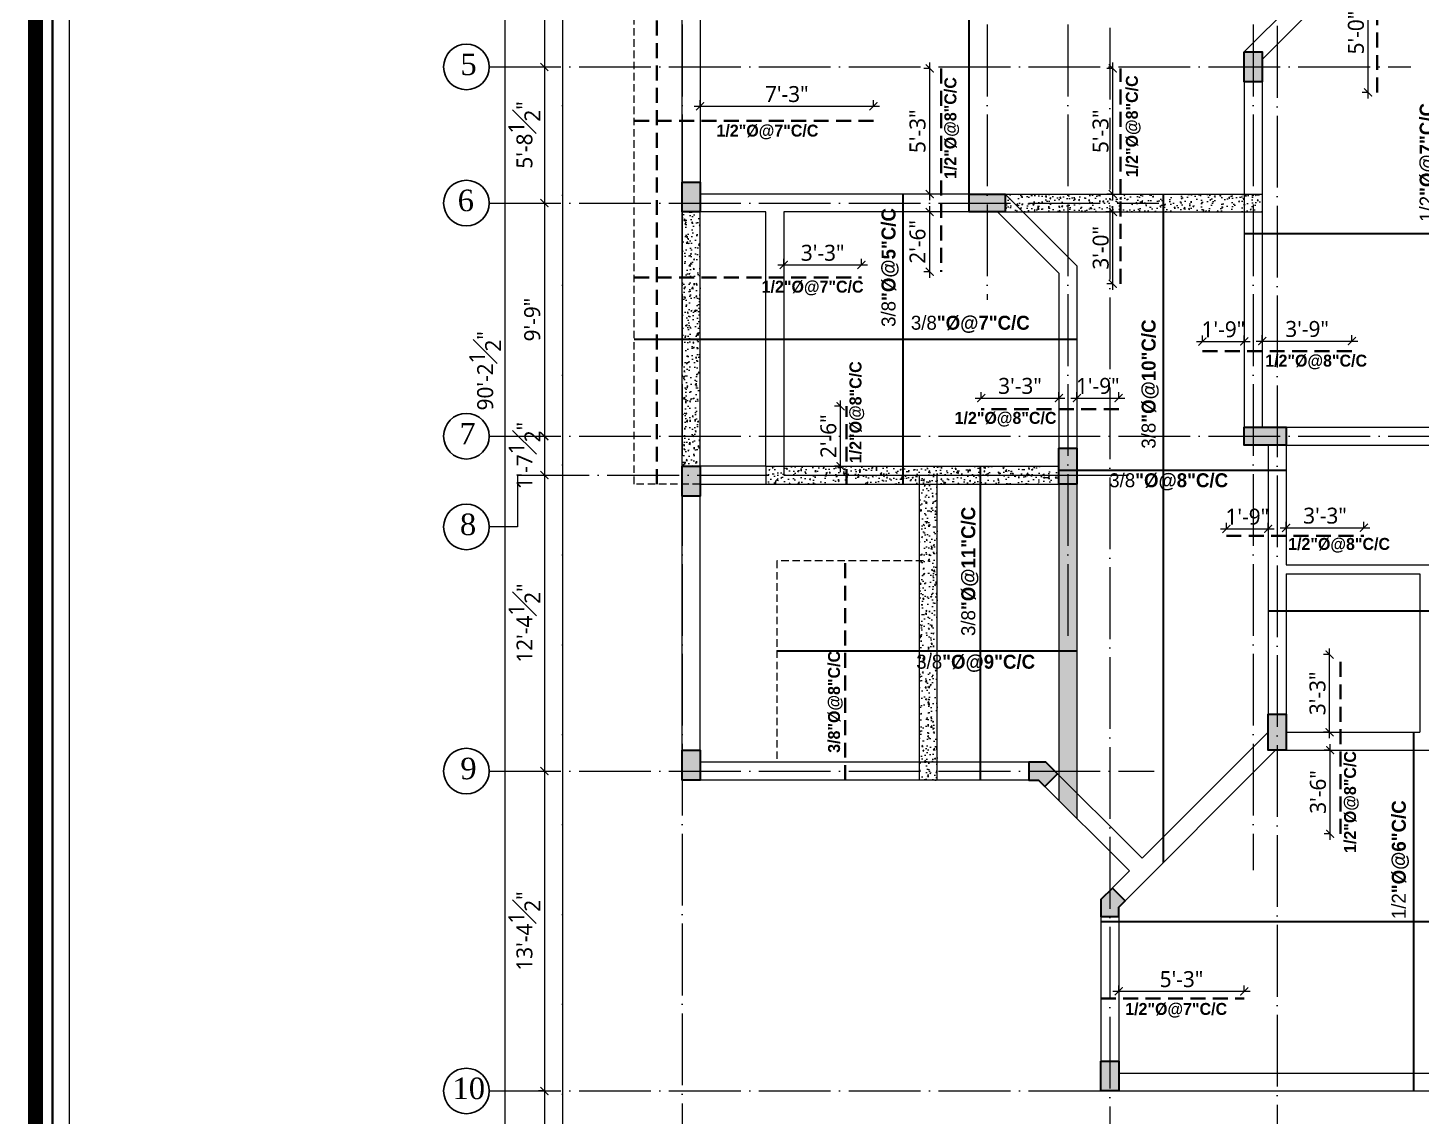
# Model space of a CAD drawing. Header units: inches. Extents: x 77090 to 90659, y -228139 to -226123.
# Drawn here: x 87545 to 88244, y -227466 to -226920 of the extents above; entities that cross this region are included whole.
import ezdxf

# ---------------------------------------------------------------- set-up
doc = ezdxf.new("R2010")
doc.units = ezdxf.units.IN
doc.header["$LTSCALE"] = 15
doc.header["$MEASUREMENT"] = 0
doc.header["$PDMODE"] = 66
for name, pattern in [('ACAD_ISO02W100', [15, 12, -3]), ('ACAD_ISO04W100', [30, 24, -3, 0, -3]), ('DASHED2', [0.375, 0.25, -0.125])]:
    doc.linetypes.add(name, pattern=pattern)
doc.layers.get('0').update_dxf_attribs({"lineweight": 25})
doc.layers.get('Defpoints').update_dxf_attribs({"lineweight": 25})
doc.layers.add('DASH', color=33, linetype='ACAD_ISO02W100')
for name, color, linetype, lineweight in [('doted1', 30, 'ACAD_ISO02W100', 13), ('GRID', 8, 'Continuous', 13), ('HACH', 8, 'Continuous', 13), ('level', 7, 'Continuous', 13), ('S', 6, 'Continuous', 30), ('STEEL', 211, 'Continuous', 35), ('TEXTS', 41, 'Continuous', 13), ('wall', 240, 'Continuous', 13)]:
    doc.layers.add(name, color=color, linetype=linetype, lineweight=lineweight)
doc.styles.add('ADE', font='', dxfattribs={"height": 6})
doc.styles.get("Standard").update_dxf_attribs({"font": 'trebuc.ttf'})
doc.styles.get('ADE').set_extended_font_data('Arial Rounded MT Bold')
doc.dimstyles.new('TARIQ', dxfattribs={"dimtxt": 6, "dimasz": 6, "dimexe": 6, "dimexo": 6, "dimgap": 2, "dimtad": 1, "dimdec": 1, "dimzin": 3, "dimdsep": 46, "dimlunit": 4, "dimtxsty": 'Standard', "dimblk": 'ARCHTICK', "dimcen": 0.09375, "dimdle": 6, "dimclrd": 256, "dimclre": 256, "dimclrt": 3, "dimadec": 1, "dimazin": 0, "dimtfac": 1, "dimtdec": 1, "dimtofl": 0, "dimtmove": 1, "dimatfit": 3, "dimldrblk": 'ARCHTICK', "dimfxl": 0, "dimfrac": 1, "dimtolj": 1, "dimtzin": 0, "dimlwd": -1, "dimlwe": -1, "dimarcsym": 0})
pattern_1 = [(50, (5271.0056, -2970.5745), (7.17260183, -0.62752135), [0.75, -8.25]), (355, (5271.006, -2970.5745), (-1.38751334, 7.52192134), [0.6, -6.6]), (100.4514, (5271.6034, -2970.627), (5.78509382, 6.89439542), [0.6374019, -7.01142112]), (46.1842, (5271.006, -2968.5745), (10.6724105, -1.65519014), [1.125, -12.375]), (96.6356, (5271.895, -2968.712), (9.34662706, 9.7411787), [0.9561029, -10.51713]), (351.1842, (5271.006, -2968.574), (9.34661945, 9.741186), [0.9, -9.9]), (21, (5272.0056, -2969.0745), (5.96907052, -4.0261889), [0.75, -8.25]), (326, (5272.006, -2969.0745), (2.43315332, 7.25150045), [0.6, -6.6]), (71.4514, (5272.503, -2969.41), (8.40222629, 3.22530497), [0.6374019, -7.01142112]), (37.5, (5271.0056, -2970.5745), (0.121598553, 3.328938538), [0, -6.52, 0, -6.7, 0, -6.625]), (7.5, (5271.0056, -2970.5745), (2.630695374, 3.94411712), [0, -3.82, 0, -6.37, 0, -2.525]), (327.5, (5268.7756, -2970.5745), (5.338224362, -0.225548717), [0, -2.5, 0, -7.8, 0, -10.35]), (317.5, (5267.7756, -2970.5745), (5.83186169, 1.00104982), [0, -3.25, 0, -5.18, 0, -7.35])]

# ---------------------------------------------------------------- blocks, each defined once
blk = doc.blocks.new('_ArchTick')
at = {"color": 0, "linetype": 'ByBlock', "lineweight": 5, "const_width": 0.15}
blk.add_lwpolyline([(-0.5, -0.5), (0.5, 0.5)], dxfattribs=at)
blk = doc.blocks.new('*D365')
at = {"layer": 'Defpoints', "color": 0, "ltscale": 10}
for p in [(87804.42, -226818.56), (87804.28, -226939.29), (87804.42, -226939.29)]:
    blk.add_point(p, dxfattribs=at)
at = {"layer": 'HACH', "ltscale": 10}
for p, q in [((87804.42, -226818.56), (87801.42, -226818.56)), ((87804.42, -226815.56), (87804.42, -226942.29)), ((87804.42, -226939.29), (87807.42, -226939.29))]:
    blk.add_line(p, q, dxfattribs=at)
at = {"layer": 'HACH', "ltscale": 10, "xscale": 4, "yscale": 4, "zscale": 4}
for p, rotation in [((87804.42, -226818.56), 90), ((87804.42, -226939.29), 270)]:
    blk.add_blockref('_ArchTick', p, dxfattribs=dict(at, rotation=rotation))
at = {"layer": 'HACH', "color": 3, "ltscale": 10, "insert": (87794.39, -226878.92), "char_height": 8, "attachment_point": 5, "rotation": 90}
blk.add_mtext('\\A1;10\'-0{\\H1.000000x;\\S1#2;}"', dxfattribs=at)
blk = doc.blocks.new('*D366')
at = {"layer": 'Defpoints', "color": 0, "ltscale": 10}
for p in [(87804.28, -226939.29), (87803.92, -227007.56), (87804.42, -227007.56)]:
    blk.add_point(p, dxfattribs=at)
at = {"layer": 'HACH', "ltscale": 10}
for p, q in [((87804.42, -226936.29), (87804.42, -227010.56)), ((87804.42, -226939.29), (87807.42, -226939.29)), ((87804.42, -227007.56), (87807.42, -227007.56))]:
    blk.add_line(p, q, dxfattribs=at)
at = {"layer": 'HACH', "ltscale": 10, "xscale": 4, "yscale": 4, "zscale": 4}
for p, rotation in [((87804.42, -226939.29), 90), ((87804.42, -227007.56), 270)]:
    blk.add_blockref('_ArchTick', p, dxfattribs=dict(at, rotation=rotation))
at = {"layer": 'HACH', "color": 3, "ltscale": 10, "insert": (87794.39, -226973.42), "char_height": 8, "attachment_point": 5, "rotation": 90}
blk.add_mtext('\\A1;5\'-8{\\H1.000000x;\\S1#2;}"', dxfattribs=at)
blk = doc.blocks.new('*D367')
at = {"layer": 'Defpoints', "color": 0, "ltscale": 10}
for p in [(87803.92, -227007.56), (87803.81, -227124.56), (87804.42, -227124.56)]:
    blk.add_point(p, dxfattribs=at)
at = {"layer": 'HACH', "ltscale": 10}
for p, q in [((87804.42, -227004.56), (87804.42, -227127.56)), ((87804.42, -227007.56), (87807.42, -227007.56)), ((87804.42, -227124.56), (87807.42, -227124.56))]:
    blk.add_line(p, q, dxfattribs=at)
at = {"layer": 'HACH', "ltscale": 10, "xscale": 4, "yscale": 4, "zscale": 4}
for p, rotation in [((87804.42, -227007.56), 90), ((87804.42, -227124.56), 270)]:
    blk.add_blockref('_ArchTick', p, dxfattribs=dict(at, rotation=rotation))
at = {"layer": 'HACH', "color": 3, "ltscale": 10, "insert": (87798.33, -227066.06), "char_height": 8, "attachment_point": 5, "rotation": 90}
blk.add_mtext('\\A1;9\'-9"', dxfattribs=at)
blk = doc.blocks.new('*D368')
at = {"layer": 'Defpoints', "color": 0, "ltscale": 10}
for p in [(87803.81, -227124.56), (87804.37, -227144.06), (87804.42, -227144.06)]:
    blk.add_point(p, dxfattribs=at)
at = {"layer": 'HACH', "ltscale": 10}
for p, q in [((87804.42, -227121.56), (87804.42, -227147.06)), ((87804.42, -227124.56), (87807.42, -227124.56)), ((87804.42, -227144.06), (87807.42, -227144.06))]:
    blk.add_line(p, q, dxfattribs=at)
at = {"layer": 'HACH', "ltscale": 10, "xscale": 4, "yscale": 4, "zscale": 4}
for p, rotation in [((87804.42, -227124.56), 90), ((87804.42, -227144.06), 270)]:
    blk.add_blockref('_ArchTick', p, dxfattribs=dict(at, rotation=rotation))
at = {"layer": 'HACH', "color": 3, "ltscale": 10, "insert": (87794.44, -227134.31), "char_height": 8, "attachment_point": 5, "rotation": 90}
blk.add_mtext('\\A1;1\'-7{\\H1.000000x;\\S1#2;}"', dxfattribs=at)
blk = doc.blocks.new('*D369')
at = {"layer": 'Defpoints', "color": 0, "ltscale": 10}
for p in [(87804.37, -227144.06), (87803.61, -227292.56), (87804.42, -227292.56)]:
    blk.add_point(p, dxfattribs=at)
at = {"layer": 'HACH', "ltscale": 10}
for p, q in [((87804.42, -227141.06), (87804.42, -227295.56)), ((87804.42, -227144.06), (87807.42, -227144.06)), ((87804.42, -227292.56), (87807.42, -227292.56))]:
    blk.add_line(p, q, dxfattribs=at)
at = {"layer": 'HACH', "ltscale": 10, "xscale": 4, "yscale": 4, "zscale": 4}
for p, rotation in [((87804.42, -227144.06), 90), ((87804.42, -227292.56), 270)]:
    blk.add_blockref('_ArchTick', p, dxfattribs=dict(at, rotation=rotation))
at = {"layer": 'HACH', "color": 3, "ltscale": 10, "insert": (87794.44, -227218.31), "char_height": 8, "attachment_point": 5, "rotation": 90}
blk.add_mtext('\\A1;12\'-4{\\H1.000000x;\\S1#2;}"', dxfattribs=at)
blk = doc.blocks.new('*D370')
at = {"layer": 'Defpoints', "color": 0, "ltscale": 10}
for p in [(87803.61, -227292.56), (87804.42, -227453.06), (87804.86, -227453.06)]:
    blk.add_point(p, dxfattribs=at)
at = {"layer": 'HACH', "ltscale": 10}
for p, q in [((87804.42, -227289.56), (87804.42, -227456.06)), ((87804.42, -227292.56), (87807.42, -227292.56)), ((87804.42, -227453.06), (87801.42, -227453.06))]:
    blk.add_line(p, q, dxfattribs=at)
at = {"layer": 'HACH', "ltscale": 10, "xscale": 4, "yscale": 4, "zscale": 4}
for p, rotation in [((87804.42, -227292.56), 90), ((87804.42, -227453.06), 270)]:
    blk.add_blockref('_ArchTick', p, dxfattribs=dict(at, rotation=rotation))
at = {"layer": 'HACH', "color": 3, "ltscale": 10, "insert": (87794.39, -227372.81), "char_height": 8, "attachment_point": 5, "rotation": 90}
blk.add_mtext('\\A1;13\'-4{\\H1.000000x;\\S1#2;}"', dxfattribs=at)
blk = doc.blocks.new('*D371')
at = {"layer": 'Defpoints', "color": 0, "ltscale": 10}
for p in [(87804.85, -227453.06), (87804.42, -227633.06), (87805.31, -227633.06)]:
    blk.add_point(p, dxfattribs=at)
at = {"layer": 'HACH', "ltscale": 10}
for p, q in [((87804.42, -227453.06), (87801.42, -227453.06)), ((87804.42, -227450.06), (87804.42, -227636.06)), ((87804.42, -227633.06), (87801.42, -227633.06))]:
    blk.add_line(p, q, dxfattribs=at)
at = {"layer": 'HACH', "ltscale": 10, "xscale": 4, "yscale": 4, "zscale": 4}
for p, rotation in [((87804.42, -227453.06), 90), ((87804.42, -227633.06), 270)]:
    blk.add_blockref('_ArchTick', p, dxfattribs=dict(at, rotation=rotation))
at = {"layer": 'HACH', "color": 3, "ltscale": 10, "insert": (87798.35, -227543.06), "char_height": 8, "attachment_point": 5, "rotation": 90}
blk.add_mtext('\\A1;15\'-0"', dxfattribs=at)
blk = doc.blocks.new('*D372')
at = {"layer": 'Defpoints', "color": 0, "ltscale": 10}
for p in [(87780.67, -226550.42), (87784.75, -226550.42), (87780.46, -227633.06)]:
    blk.add_point(p, dxfattribs=at)
at = {"layer": 'HACH', "ltscale": 10}
for p, q in [((87784.75, -227636.06), (87784.75, -226547.42)), ((87784.57, -226550.42), (87787.75, -226550.42)), ((87784.57, -227633.06), (87787.75, -227633.06))]:
    blk.add_line(p, q, dxfattribs=at)
at = {"layer": 'HACH', "ltscale": 10, "xscale": 4, "yscale": 4, "zscale": 4}
for p, rotation in [((87784.75, -226550.42), 90), ((87784.75, -227633.06), 270)]:
    blk.add_blockref('_ArchTick', p, dxfattribs=dict(at, rotation=rotation))
at = {"layer": 'HACH', "color": 3, "ltscale": 10, "insert": (87774.7, -227091.74), "char_height": 8, "attachment_point": 5, "rotation": 90}
blk.add_mtext('\\A1;90\'-2{\\H1.000000x;\\S1#2;}"', dxfattribs=at)
blk = doc.blocks.new('*D378')
at = {"layer": 'Defpoints', "color": 0, "ltscale": 10}
for p in [(88217.62, -226892.06), (88222.1, -226892.06), (88222.1, -226952.06)]:
    blk.add_point(p, dxfattribs=at)
at = {"layer": 'HACH', "ltscale": 10}
for p, q in [((88217.62, -226955.06), (88217.62, -226889.06)), ((88217.8, -226892.06), (88214.62, -226892.06)), ((88217.8, -226952.06), (88214.62, -226952.06))]:
    blk.add_line(p, q, dxfattribs=at)
at = {"layer": 'HACH', "ltscale": 10, "xscale": 4, "yscale": 4, "zscale": 4}
for p, rotation in [((88217.62, -226892.06), 90), ((88217.62, -226952.06), 270)]:
    blk.add_blockref('_ArchTick', p, dxfattribs=dict(at, rotation=rotation))
at = {"layer": 'HACH', "color": 3, "ltscale": 10, "insert": (88211.55, -226922.06), "char_height": 8, "attachment_point": 5, "rotation": 90}
blk.add_mtext('\\A1;5\'-0"', dxfattribs=at)
blk = doc.blocks.new('*D385')
at = {"layer": 'Defpoints', "color": 0, "ltscale": 10}
for p in [(87969.52, -226959), (87882.52, -226966.32), (87969.52, -226966.32)]:
    blk.add_point(p, dxfattribs=at)
at = {"layer": 'HACH', "ltscale": 10}
for p, q in [((87879.52, -226959), (87972.52, -226959)), ((87882.52, -226959.18), (87882.52, -226956)), ((87969.52, -226959.18), (87969.52, -226956))]:
    blk.add_line(p, q, dxfattribs=at)
at = {"layer": 'HACH', "ltscale": 10, "xscale": 4, "yscale": 4, "zscale": 4, "rotation": 180}
blk.add_blockref('_ArchTick', (87882.52, -226959), dxfattribs=at)
at = {"layer": 'HACH', "ltscale": 10, "xscale": 4, "yscale": 4, "zscale": 4}
blk.add_blockref('_ArchTick', (87969.52, -226959), dxfattribs=at)
at = {"layer": 'HACH', "color": 3, "ltscale": 10, "insert": (87926.02, -226952.93), "char_height": 8, "attachment_point": 5}
blk.add_mtext('\\A1;7\'-3"', dxfattribs=at)
blk = doc.blocks.new('*D341')
at = {"layer": 'Defpoints', "color": 0, "ltscale": 10}
for p in [(88089.52, -226940.06), (88093.37, -226940.06), (88093.37, -227003.06)]:
    blk.add_point(p, dxfattribs=at)
at = {"layer": 'HACH', "ltscale": 10}
for p, q in [((88089.52, -227006.06), (88089.52, -226937.06)), ((88089.7, -226940.06), (88086.52, -226940.06)), ((88089.7, -227003.06), (88086.52, -227003.06))]:
    blk.add_line(p, q, dxfattribs=at)
at = {"layer": 'HACH', "ltscale": 10, "xscale": 4, "yscale": 4, "zscale": 4}
for p, rotation in [((88089.52, -226940.06), 90), ((88089.52, -227003.06), 270)]:
    blk.add_blockref('_ArchTick', p, dxfattribs=dict(at, rotation=rotation))
at = {"layer": 'HACH', "color": 3, "ltscale": 10, "insert": (88083.44, -226971.56), "char_height": 8, "attachment_point": 5, "rotation": 90}
blk.add_mtext('\\A1;5\'-3"', dxfattribs=at)
blk = doc.blocks.new('*D345')
at = {"layer": 'Defpoints', "color": 0, "ltscale": 10}
for p in [(88092.52, -227406.69), (88155.52, -227403.06), (88155.52, -227406.69)]:
    blk.add_point(p, dxfattribs=at)
at = {"layer": 'HACH', "ltscale": 10}
for p, q in [((88092.52, -227403.24), (88092.52, -227400.06)), ((88155.52, -227403.24), (88155.52, -227400.06)), ((88089.52, -227403.06), (88158.52, -227403.06))]:
    blk.add_line(p, q, dxfattribs=at)
at = {"layer": 'HACH', "ltscale": 10, "xscale": 4, "yscale": 4, "zscale": 4, "rotation": 180}
blk.add_blockref('_ArchTick', (88092.52, -227403.06), dxfattribs=at)
at = {"layer": 'HACH', "ltscale": 10, "xscale": 4, "yscale": 4, "zscale": 4}
blk.add_blockref('_ArchTick', (88155.52, -227403.06), dxfattribs=at)
at = {"layer": 'HACH', "color": 3, "ltscale": 10, "insert": (88124.02, -227396.99), "char_height": 8, "attachment_point": 5}
blk.add_mtext('\\A1;5\'-3"', dxfattribs=at)
blk = doc.blocks.new('*D347')
at = {"layer": 'Defpoints', "color": 0, "ltscale": 10}
for p in [(88198.6, -227282.06), (88203.84, -227282.06), (88203.84, -227324.06)]:
    blk.add_point(p, dxfattribs=at)
at = {"layer": 'HACH', "ltscale": 10}
for p, q in [((88198.6, -227327.06), (88198.6, -227279.06)), ((88198.78, -227282.06), (88195.6, -227282.06)), ((88198.78, -227324.06), (88195.6, -227324.06))]:
    blk.add_line(p, q, dxfattribs=at)
at = {"layer": 'HACH', "ltscale": 10, "xscale": 4, "yscale": 4, "zscale": 4}
for p, rotation in [((88198.6, -227282.06), 90), ((88198.6, -227324.06), 270)]:
    blk.add_blockref('_ArchTick', p, dxfattribs=dict(at, rotation=rotation))
at = {"layer": 'HACH', "color": 3, "ltscale": 10, "insert": (88192.52, -227303.06), "char_height": 8, "attachment_point": 5, "rotation": 90}
blk.add_mtext('\\A1;3\'-6"', dxfattribs=at)
blk = doc.blocks.new('*D348')
at = {"layer": 'Defpoints', "color": 0, "ltscale": 10}
for p in [(88198.33, -227234.06), (88203.84, -227234.06), (88203.84, -227273.06)]:
    blk.add_point(p, dxfattribs=at)
at = {"layer": 'HACH', "ltscale": 10}
for p, q in [((88198.33, -227276.06), (88198.33, -227231.06)), ((88198.51, -227234.06), (88195.33, -227234.06)), ((88198.51, -227273.06), (88195.33, -227273.06))]:
    blk.add_line(p, q, dxfattribs=at)
at = {"layer": 'HACH', "ltscale": 10, "xscale": 4, "yscale": 4, "zscale": 4}
for p, rotation in [((88198.33, -227234.06), 90), ((88198.33, -227273.06), 270)]:
    blk.add_blockref('_ArchTick', p, dxfattribs=dict(at, rotation=rotation))
at = {"layer": 'HACH', "color": 3, "ltscale": 10, "insert": (88192.26, -227253.56), "char_height": 8, "attachment_point": 5, "rotation": 90}
blk.add_mtext('\\A1;3\'-3"', dxfattribs=at)
blk = doc.blocks.new('*D351')
at = {"layer": 'Defpoints', "color": 0, "ltscale": 10}
for p in [(88146.52, -227174.5), (88167.52, -227171.03), (88167.52, -227174.5)]:
    blk.add_point(p, dxfattribs=at)
at = {"layer": 'HACH', "ltscale": 10}
for p, q in [((88146.52, -227171.21), (88146.52, -227168.03)), ((88167.52, -227171.21), (88167.52, -227168.03)), ((88143.52, -227171.03), (88170.52, -227171.03))]:
    blk.add_line(p, q, dxfattribs=at)
at = {"layer": 'HACH', "ltscale": 10, "xscale": 4, "yscale": 4, "zscale": 4, "rotation": 180}
blk.add_blockref('_ArchTick', (88146.52, -227171.03), dxfattribs=at)
at = {"layer": 'HACH', "ltscale": 10, "xscale": 4, "yscale": 4, "zscale": 4}
blk.add_blockref('_ArchTick', (88167.52, -227171.03), dxfattribs=at)
at = {"layer": 'HACH', "color": 3, "ltscale": 10, "insert": (88157.02, -227164.94), "char_height": 8, "attachment_point": 5}
blk.add_mtext('\\A1;1\'-9"', dxfattribs=at)
blk = doc.blocks.new('*D352')
at = {"layer": 'Defpoints', "color": 0, "ltscale": 10}
for p in [(88176.52, -227174.5), (88215.52, -227170.53), (88215.52, -227174.5)]:
    blk.add_point(p, dxfattribs=at)
at = {"layer": 'HACH', "ltscale": 10}
for p, q in [((88176.52, -227170.71), (88176.52, -227167.53)), ((88215.52, -227170.71), (88215.52, -227167.53)), ((88173.52, -227170.53), (88218.52, -227170.53))]:
    blk.add_line(p, q, dxfattribs=at)
at = {"layer": 'HACH', "ltscale": 10, "xscale": 4, "yscale": 4, "zscale": 4, "rotation": 180}
blk.add_blockref('_ArchTick', (88176.52, -227170.53), dxfattribs=at)
at = {"layer": 'HACH', "ltscale": 10, "xscale": 4, "yscale": 4, "zscale": 4}
blk.add_blockref('_ArchTick', (88215.52, -227170.53), dxfattribs=at)
at = {"layer": 'HACH', "color": 3, "ltscale": 10, "insert": (88196.02, -227164.46), "char_height": 8, "attachment_point": 5}
blk.add_mtext('\\A1;3\'-3"', dxfattribs=at)
blk = doc.blocks.new('*D353')
at = {"layer": 'Defpoints', "color": 0, "ltscale": 10}
for p in [(88209.52, -227076.88), (88164.52, -227081.85), (88209.52, -227081.85)]:
    blk.add_point(p, dxfattribs=at)
at = {"layer": 'HACH', "ltscale": 10}
for p, q in [((88161.52, -227076.88), (88212.52, -227076.88)), ((88164.52, -227077.06), (88164.52, -227073.88)), ((88209.52, -227077.06), (88209.52, -227073.88))]:
    blk.add_line(p, q, dxfattribs=at)
at = {"layer": 'HACH', "ltscale": 10, "xscale": 4, "yscale": 4, "zscale": 4, "rotation": 180}
blk.add_blockref('_ArchTick', (88164.52, -227076.88), dxfattribs=at)
at = {"layer": 'HACH', "ltscale": 10, "xscale": 4, "yscale": 4, "zscale": 4}
blk.add_blockref('_ArchTick', (88209.52, -227076.88), dxfattribs=at)
at = {"layer": 'HACH', "color": 3, "ltscale": 10, "insert": (88187.02, -227070.79), "char_height": 8, "attachment_point": 5}
blk.add_mtext('\\A1;3\'-9"', dxfattribs=at)
blk = doc.blocks.new('*D354')
at = {"layer": 'Defpoints', "color": 0, "ltscale": 10}
for p in [(88155.52, -227077.04), (88134.52, -227081.85), (88155.52, -227081.85)]:
    blk.add_point(p, dxfattribs=at)
at = {"layer": 'HACH', "ltscale": 10}
for p, q in [((88131.52, -227077.04), (88158.52, -227077.04)), ((88134.52, -227077.22), (88134.52, -227074.04)), ((88155.52, -227077.22), (88155.52, -227074.04))]:
    blk.add_line(p, q, dxfattribs=at)
at = {"layer": 'HACH', "ltscale": 10, "xscale": 4, "yscale": 4, "zscale": 4, "rotation": 180}
blk.add_blockref('_ArchTick', (88134.52, -227077.04), dxfattribs=at)
at = {"layer": 'HACH', "ltscale": 10, "xscale": 4, "yscale": 4, "zscale": 4}
blk.add_blockref('_ArchTick', (88155.52, -227077.04), dxfattribs=at)
at = {"layer": 'HACH', "color": 3, "ltscale": 10, "insert": (88145.02, -227070.96), "char_height": 8, "attachment_point": 5}
blk.add_mtext('\\A1;1\'-9"', dxfattribs=at)
blk = doc.blocks.new('*D355')
at = {"layer": 'Defpoints', "color": 0, "ltscale": 10}
for p in [(88089.6, -227012.06), (88093.37, -227012.06), (88093.37, -227048.06)]:
    blk.add_point(p, dxfattribs=at)
at = {"layer": 'HACH', "ltscale": 10}
for p, q in [((88089.6, -227051.06), (88089.6, -227009.06)), ((88089.78, -227012.06), (88086.6, -227012.06)), ((88089.78, -227048.06), (88086.6, -227048.06))]:
    blk.add_line(p, q, dxfattribs=at)
at = {"layer": 'HACH', "ltscale": 10, "xscale": 4, "yscale": 4, "zscale": 4}
for p, rotation in [((88089.6, -227012.06), 90), ((88089.6, -227048.06), 270)]:
    blk.add_blockref('_ArchTick', p, dxfattribs=dict(at, rotation=rotation))
at = {"layer": 'HACH', "color": 3, "ltscale": 10, "insert": (88083.53, -227030.06), "char_height": 8, "attachment_point": 5, "rotation": 90}
blk.add_mtext('\\A1;3\'-0"', dxfattribs=at)
blk = doc.blocks.new('*D356')
at = {"layer": 'Defpoints', "color": 0, "ltscale": 10}
for p in [(87997.7, -226940.06), (88003.53, -226940.06), (88003.53, -227003.06)]:
    blk.add_point(p, dxfattribs=at)
at = {"layer": 'HACH', "ltscale": 10}
for p, q in [((87997.7, -227006.06), (87997.7, -226937.06)), ((87997.88, -226940.06), (87994.7, -226940.06)), ((87997.88, -227003.06), (87994.7, -227003.06))]:
    blk.add_line(p, q, dxfattribs=at)
at = {"layer": 'HACH', "ltscale": 10, "xscale": 4, "yscale": 4, "zscale": 4}
for p, rotation in [((87997.7, -226940.06), 90), ((87997.7, -227003.06), 270)]:
    blk.add_blockref('_ArchTick', p, dxfattribs=dict(at, rotation=rotation))
at = {"layer": 'HACH', "color": 3, "ltscale": 10, "insert": (87991.63, -226971.56), "char_height": 8, "attachment_point": 5, "rotation": 90}
blk.add_mtext('\\A1;5\'-3"', dxfattribs=at)
blk = doc.blocks.new('*D357')
at = {"layer": 'Defpoints', "color": 0, "ltscale": 10}
for p in [(87997.7, -227012.06), (88003.53, -227012.06), (88003.53, -227042.06)]:
    blk.add_point(p, dxfattribs=at)
at = {"layer": 'HACH', "ltscale": 10}
for p, q in [((87997.7, -227045.06), (87997.7, -227009.06)), ((87997.88, -227012.06), (87994.7, -227012.06)), ((87997.88, -227042.06), (87994.7, -227042.06))]:
    blk.add_line(p, q, dxfattribs=at)
at = {"layer": 'HACH', "ltscale": 10, "xscale": 4, "yscale": 4, "zscale": 4}
for p, rotation in [((87997.7, -227012.06), 90), ((87997.7, -227042.06), 270)]:
    blk.add_blockref('_ArchTick', p, dxfattribs=dict(at, rotation=rotation))
at = {"layer": 'HACH', "color": 3, "ltscale": 10, "insert": (87991.62, -227027.06), "char_height": 8, "attachment_point": 5, "rotation": 90}
blk.add_mtext('\\A1;2\'-6"', dxfattribs=at)
blk = doc.blocks.new('*D358')
at = {"layer": 'Defpoints', "color": 0, "ltscale": 10}
for p in [(87963.52, -227038.63), (87924.52, -227044.95), (87963.52, -227044.95)]:
    blk.add_point(p, dxfattribs=at)
at = {"layer": 'HACH', "ltscale": 10}
for p, q in [((87924.52, -227038.81), (87924.52, -227035.63)), ((87963.52, -227038.81), (87963.52, -227035.63)), ((87921.52, -227038.63), (87966.52, -227038.63))]:
    blk.add_line(p, q, dxfattribs=at)
at = {"layer": 'HACH', "ltscale": 10, "xscale": 4, "yscale": 4, "zscale": 4, "rotation": 180}
blk.add_blockref('_ArchTick', (87924.52, -227038.63), dxfattribs=at)
at = {"layer": 'HACH', "ltscale": 10, "xscale": 4, "yscale": 4, "zscale": 4}
blk.add_blockref('_ArchTick', (87963.52, -227038.63), dxfattribs=at)
at = {"layer": 'HACH', "color": 3, "ltscale": 10, "insert": (87944.02, -227032.56), "char_height": 8, "attachment_point": 5}
blk.add_mtext('\\A1;3\'-3"', dxfattribs=at)
blk = doc.blocks.new('*D359')
at = {"layer": 'Defpoints', "color": 0, "ltscale": 10}
for p in [(88062.52, -227105.42), (88023.52, -227111.05), (88062.52, -227111.05)]:
    blk.add_point(p, dxfattribs=at)
at = {"layer": 'HACH', "ltscale": 10}
for p, q in [((88020.52, -227105.42), (88065.52, -227105.42)), ((88023.52, -227105.6), (88023.52, -227102.42)), ((88062.52, -227105.6), (88062.52, -227102.42))]:
    blk.add_line(p, q, dxfattribs=at)
at = {"layer": 'HACH', "ltscale": 10, "xscale": 4, "yscale": 4, "zscale": 4, "rotation": 180}
blk.add_blockref('_ArchTick', (88023.52, -227105.42), dxfattribs=at)
at = {"layer": 'HACH', "ltscale": 10, "xscale": 4, "yscale": 4, "zscale": 4}
blk.add_blockref('_ArchTick', (88062.52, -227105.42), dxfattribs=at)
at = {"layer": 'HACH', "color": 3, "ltscale": 10, "insert": (88043.02, -227099.35), "char_height": 8, "attachment_point": 5}
blk.add_mtext('\\A1;3\'-3"', dxfattribs=at)
blk = doc.blocks.new('*D360')
at = {"layer": 'Defpoints', "color": 0, "ltscale": 10}
for p in [(88092.52, -227105.44), (88071.52, -227111.05), (88092.52, -227111.05)]:
    blk.add_point(p, dxfattribs=at)
at = {"layer": 'HACH', "ltscale": 10}
for p, q in [((88068.52, -227105.44), (88095.52, -227105.44)), ((88071.52, -227105.62), (88071.52, -227102.44)), ((88092.52, -227105.62), (88092.52, -227102.44))]:
    blk.add_line(p, q, dxfattribs=at)
at = {"layer": 'HACH', "ltscale": 10, "xscale": 4, "yscale": 4, "zscale": 4, "rotation": 180}
blk.add_blockref('_ArchTick', (88071.52, -227105.44), dxfattribs=at)
at = {"layer": 'HACH', "ltscale": 10, "xscale": 4, "yscale": 4, "zscale": 4}
blk.add_blockref('_ArchTick', (88092.52, -227105.44), dxfattribs=at)
at = {"layer": 'HACH', "color": 3, "ltscale": 10, "insert": (88082.02, -227099.36), "char_height": 8, "attachment_point": 5}
blk.add_mtext('\\A1;1\'-9"', dxfattribs=at)
blk = doc.blocks.new('*D361')
at = {"layer": 'Defpoints', "color": 0, "ltscale": 10}
for p in [(87953.02, -227109.56), (87955.93, -227109.56), (87955.93, -227139.56)]:
    blk.add_point(p, dxfattribs=at)
at = {"layer": 'HACH', "ltscale": 10}
for p, q in [((87953.02, -227142.56), (87953.02, -227106.56)), ((87953.02, -227109.56), (87950.02, -227109.56)), ((87953.02, -227139.56), (87950.02, -227139.56))]:
    blk.add_line(p, q, dxfattribs=at)
at = {"layer": 'HACH', "ltscale": 10, "xscale": 4, "yscale": 4, "zscale": 4}
for p, rotation in [((87953.02, -227109.56), 90), ((87953.02, -227139.56), 270)]:
    blk.add_blockref('_ArchTick', p, dxfattribs=dict(at, rotation=rotation))
at = {"layer": 'HACH', "color": 3, "ltscale": 10, "insert": (87946.93, -227124.56), "char_height": 8, "attachment_point": 5, "rotation": 90}
blk.add_mtext('\\A1;2\'-6"', dxfattribs=at)

msp = doc.modelspace()

# ---------------------------------------------------------------- hatches: boundary and pattern name
at = {"layer": 'HACH', "ltscale": 10}
for points in [[(88164.52, -226931.79), (88155.52, -226931.79), (88155.52, -226946.79), (88164.52, -226946.79)], [(87882.52, -226997.06), (87873.52, -226997.06), (87873.52, -227012.06), (87882.52, -227012.06)], [(88035.52, -227003.06), (88017.52, -227003.06), (88017.52, -227012.06), (88035.52, -227012.06)], [(88176.52, -227120.06), (88155.52, -227120.06), (88155.52, -227129.06), (88176.52, -227129.06)], [(88071.52, -227148.56), (88071.52, -227130.56), (88062.52, -227130.56), (88062.52, -227148.56)], [(87882.52, -227139.56), (87873.52, -227139.56), (87873.52, -227154.56), (87882.52, -227154.56)], [(88176.52, -227282.06), (88176.52, -227264.06), (88167.52, -227264.06), (88167.52, -227282.06)], [(87882.52, -227282.06), (87873.52, -227282.06), (87873.52, -227297.06), (87882.52, -227297.06)], [(88056.03, -227288.06), (88047.52, -227288.06), (88047.52, -227297.06), (88052.3, -227297.06), (88055.48, -227300.24), (88061.85, -227293.88)], [(88083.52, -227357.06), (88083.52, -227365.57), (88092.52, -227365.57), (88092.52, -227360.79), (88095.7, -227357.6), (88089.34, -227351.24)], [(88092.52, -227438.06), (88083.52, -227438.06), (88083.52, -227453.06), (88092.52, -227453.06)]]:
    msp.add_hatch(color=256, dxfattribs=at).paths.add_polyline_path(points)
h = msp.add_hatch(dxfattribs=at)
h.set_pattern_fill('AR-CONC', color=256, style=0)
h.set_pattern_definition(pattern_1)
h.paths.add_polyline_path([(88164.52, -227003.06), (88160.02, -227003.06), (88160.02, -227012.06), (88164.52, -227012.06)])
h.paths.add_polyline_path([(88160.02, -227003.06), (88155.52, -227003.06), (88155.52, -227012.06), (88160.02, -227012.06)])
h.paths.add_polyline_path([(88155.52, -227003.06), (88088.02, -227003.06), (88088.02, -227012.06), (88155.52, -227012.06)])
h.paths.add_polyline_path([(88088.02, -227007.56), (88067.02, -227007.56), (88067.02, -227012.06), (88088.02, -227012.06)])
h.paths.add_polyline_path([(88088.02, -227003.06), (88067.02, -227003.06), (88067.02, -227007.56), (88088.02, -227007.56)])
h.paths.add_polyline_path([(88067.02, -227003.06), (88035.52, -227003.06), (88040.02, -227007.56), (88067.02, -227007.56)])
h.paths.add_polyline_path([(88067.02, -227007.56), (88040.02, -227007.56), (88044.52, -227012.06), (88067.02, -227012.06)])
h = msp.add_hatch(dxfattribs=at)
h.set_pattern_fill('AR-CONC', color=256, style=0)
h.set_pattern_definition(pattern_1)
h.paths.add_polyline_path([(88035.52, -227003.06), (88035.52, -227007.56), (88040.02, -227007.56)])
h = msp.add_hatch(dxfattribs=at)
h.set_pattern_fill('AR-CONC', color=256, style=0)
h.set_pattern_definition(pattern_1)
h.paths.add_polyline_path([(88040.02, -227007.56), (88035.52, -227007.56), (88035.52, -227012.06), (88044.52, -227012.06)])
h = msp.add_hatch(dxfattribs=at)
h.set_pattern_fill('AR-CONC', color=256, style=0)
h.set_pattern_definition(pattern_1)
h.paths.add_polyline_path([(87882.52, -227012.06), (87873.52, -227012.06), (87873.52, -227036.06), (87882.52, -227036.06)])
h.paths.add_polyline_path([(87882.52, -227036.06), (87873.52, -227036.06), (87873.52, -227124.56), (87882.52, -227124.56)])
h.paths.add_polyline_path([(87882.52, -227124.56), (87873.52, -227124.56), (87873.52, -227139.56), (87882.52, -227139.56)])
h = msp.add_hatch(dxfattribs=at)
h.set_pattern_fill('AR-CONC', color=256, style=0)
h.set_pattern_definition(pattern_1)
h.paths.add_polyline_path([(88062.52, -227144.06), (87915.52, -227144.06), (87915.52, -227148.56), (88062.52, -227148.56)])
h.paths.add_polyline_path([(88062.52, -227139.56), (87924.52, -227139.56), (87924.52, -227144.06), (88062.52, -227144.06)])
h.paths.add_polyline_path([(87924.52, -227139.56), (87915.52, -227139.56), (87915.52, -227144.06), (87924.52, -227144.06)])
h = msp.add_hatch(dxfattribs=at)
h.set_pattern_fill('AR-CONC', color=256, style=0)
h.set_pattern_definition(pattern_1)
h.paths.add_polyline_path([(88001.52, -227148.56), (87992.52, -227148.56), (87992.52, -227288.06), (88001.52, -227288.06)])
h = msp.add_hatch(dxfattribs=at)
h.set_pattern_fill('AR-CONC', color=256, style=0)
h.set_pattern_definition(pattern_1)
h.paths.add_polyline_path([(88071.52, -227303.55), (88062.52, -227294.55), (88062.52, -227307.27), (88071.52, -227316.27)])
h.paths.add_polyline_path([(88071.52, -227292.56), (88062.52, -227292.56), (88062.52, -227294.55), (88071.52, -227303.55)])
h.paths.add_polyline_path([(88071.52, -227148.56), (88062.52, -227148.56), (88062.52, -227292.56), (88071.52, -227292.56)])
h = msp.add_hatch(dxfattribs=at)
h.set_pattern_fill('AR-CONC', color=256, style=0)
h.set_pattern_definition(pattern_1)
h.paths.add_polyline_path([(88001.52, -227292.56), (87992.52, -227292.56), (87992.52, -227297.06), (88001.52, -227297.06)])
h.paths.add_polyline_path([(88001.52, -227288.06), (87992.52, -227288.06), (87992.52, -227292.56), (88001.52, -227292.56)])

# ---------------------------------------------------------------- linework, layer by layer
for centre in [(87765.28, -226939.29), (87765.28, -226939.29), (87765.28, -227007.56), (87765.28, -227007.56), (87765.28, -227124.56), (87765.28, -227124.56), (87765.28, -227170.08), (87765.28, -227170.08), (87765.28, -227292.56), (87765.28, -227292.56), (87765.28, -227453.06), (87765.28, -227453.06)]:
    msp.add_circle(centre, 11.43)
at = {"layer": 'DASH', "linetype": 'DASHED2', "ltscale": 0.111}
msp.add_line((88083.52, -227453.06), (88083.52, -227441.06), dxfattribs=at)
at = {"layer": 'doted1', "linetype": 'ByBlock', "ltscale": 0.3, "const_width": 7.56}
msp.add_lwpolyline([(87549.1, -226367.63), (88633.35, -226367.63), (88633.35, -227901.56), (87549.1, -227901.56)], close=True, dxfattribs=at)
at = {"layer": 'GRID', "linetype": 'ACAD_ISO04W100', "ltscale": 0.1}
for p, q in [((87813.52, -226512.17), (87813.52, -227661.56)), ((87873.52, -226512.17), (87873.52, -227661.56)), ((88026.52, -226512.17), (88026.52, -227056.1)), ((88067.02, -226512.17), (88067.02, -227227.32)), ((88160.02, -226512.17), (88160.02, -227342.29)), ((88088.02, -226874.6), (88088.02, -227661.56)), ((88172.02, -226873.64), (88172.02, -227661.56)), ((87776.71, -226939.29), (88239.11, -226939.29)), ((87776.71, -227007.56), (88112.72, -227007.56)), ((87776.71, -227124.56), (88437.86, -227124.56)), ((87790.89, -227144.06), (88105.78, -227144.06)), ((87790.89, -227144.06), (87790.89, -227170.08)), ((87790.89, -227170.08), (87776.71, -227170.08)), ((87776.71, -227292.56), (88110.28, -227292.56)), ((87776.71, -227453.06), (88437.86, -227453.06))]:
    msp.add_line(p, q, dxfattribs=at)
at = {"layer": 'HACH', "ltscale": 10}
for p, q in [((88031.79, -227003.06), (88164.52, -227003.06)), ((87873.52, -227139.56), (87873.52, -227012.06)), ((87882.52, -227139.56), (87882.52, -227012.06)), ((88031.79, -227012.06), (88164.52, -227012.06)), ((87915.52, -227139.56), (88062.52, -227139.56)), ((87915.52, -227139.56), (87915.52, -227148.56)), ((87992.52, -227297.06), (87992.52, -227144.06)), ((88001.52, -227297.06), (88001.52, -227144.06)), ((88062.52, -227148.56), (88062.52, -227307.27)), ((88071.52, -227148.56), (88071.52, -227316.27))]:
    msp.add_line(p, q, dxfattribs=at)
at = {"layer": 'level', "linetype": 'DASHED2'}
for p, q in [((87849.52, -227148.56), (87849.52, -226613.06)), ((87882.52, -227148.56), (87849.52, -227148.56)), ((87921.02, -227187.06), (87921.02, -227288.06)), ((87994.52, -227187.06), (87921.02, -227187.06))]:
    msp.add_line(p, q, dxfattribs=at)
at = {"layer": 'level', "linetype": 'ByBlock', "lineweight": 35, "ltscale": 0.1}
msp.add_lwpolyline([(87557.68, -226376.22), (88624.76, -226376.22), (88624.76, -227892.97), (87557.68, -227892.97)], close=True, dxfattribs=at)
at = {"layer": 'level', "ltscale": 0.25}
msp.add_lwpolyline([(87566.27, -226384.8), (88616.18, -226384.8), (88616.18, -227884.38), (87566.27, -227884.38)], close=True, dxfattribs=at)
at = {"layer": 'S'}
for p, q in [((88017.52, -227012.06), (88017.52, -226790.06)), ((87984.48, -227148.56), (87984.48, -227003.06)), ((88114.95, -227338.35), (88114.95, -227003.06)), ((88155.52, -227022.93), (88377.02, -227022.93)), ((87849.52, -227075.81), (88071.52, -227075.81)), ((88023.08, -227139.56), (88023.08, -227297.06)), ((88062.52, -227141.65), (88176.52, -227141.65)), ((88167.52, -227212.22), (88377.02, -227212.22)), ((88071.52, -227232.42), (87921.02, -227232.42)), ((88240.45, -227273.06), (88240.45, -227453.06)), ((88083.52, -227367.99), (88353.02, -227367.99))]:
    msp.add_line(p, q, dxfattribs=at)
for points in [[(88155.52, -226931.79), (88164.52, -226931.79), (88164.52, -226946.79), (88155.52, -226946.79)], [(87873.52, -226997.06), (87882.52, -226997.06), (87882.52, -227012.06), (87873.52, -227012.06)], [(88017.52, -227003.06), (88035.52, -227003.06), (88035.52, -227012.06), (88017.52, -227012.06)], [(88176.52, -227129.06), (88155.52, -227129.06), (88155.52, -227120.06), (88176.52, -227120.06)], [(88071.52, -227130.56), (88071.52, -227148.56), (88062.52, -227148.56), (88062.52, -227130.56)], [(87873.52, -227139.56), (87882.52, -227139.56), (87882.52, -227154.56), (87873.52, -227154.56)], [(88176.52, -227264.06), (88176.52, -227282.06), (88167.52, -227282.06), (88167.52, -227264.06)], [(87873.52, -227282.06), (87882.52, -227282.06), (87882.52, -227297.06), (87873.52, -227297.06)], [(88061.85, -227293.88), (88056.03, -227288.06), (88047.52, -227288.06), (88047.52, -227297.06), (88052.3, -227297.06), (88055.48, -227300.24)], [(88089.34, -227351.24), (88083.52, -227357.06), (88083.52, -227365.57), (88092.52, -227365.57), (88092.52, -227360.79), (88095.7, -227357.6)], [(88083.52, -227438.06), (88092.52, -227438.06), (88092.52, -227453.06), (88083.52, -227453.06)]]:
    msp.add_lwpolyline(points, close=True, dxfattribs=at)
at = {"layer": 'STEEL', "color": 2, "linetype": 'DASHED2', "ltscale": 2}
for p, q in [((87860.85, -227148.56), (87860.85, -226613.06)), ((88222.1, -226952.06), (88222.1, -226820.06)), ((88003.53, -226940.06), (88003.53, -227042.06)), ((88093.37, -227048.06), (88093.37, -226940.06)), ((87849.52, -226966.32), (87969.52, -226966.32)), ((87849.52, -227044.95), (87963.52, -227044.95)), ((88134.52, -227081.85), (88209.52, -227081.85)), ((87955.93, -227148.56), (87955.93, -227109.56)), ((88092.52, -227111.05), (88023.52, -227111.05)), ((88146.52, -227174.5), (88215.52, -227174.5)), ((87955.31, -227297.06), (87955.31, -227187.06)), ((88203.84, -227324.06), (88203.84, -227234.06)), ((88083.52, -227406.69), (88155.52, -227406.69))]:
    msp.add_line(p, q, dxfattribs=at)
at = {"layer": 'wall'}
for p, q in [((87813.52, -226550.54), (87813.52, -227633.06)), ((87873.52, -227012.06), (87873.52, -226613.06)), ((87882.52, -226799.06), (87882.52, -227003.06)), ((88179.52, -226907.79), (88155.52, -226931.79)), ((88188.52, -226911.51), (88164.52, -226935.51)), ((88155.52, -226931.79), (88155.52, -227129.06)), ((88164.52, -226935.51), (88164.52, -227120.06)), ((88035.52, -227003.06), (87882.52, -227003.06)), ((88035.52, -227003.06), (88071.52, -227039.06)), ((87915.52, -227012.06), (87873.52, -227012.06)), ((87915.52, -227139.56), (87915.52, -227012.06)), ((88031.79, -227012.06), (87924.52, -227012.06)), ((87924.52, -227012.06), (87924.52, -227144.06)), ((88031.79, -227012.06), (88062.52, -227042.79)), ((88062.52, -227042.79), (88062.52, -227144.06)), ((88071.52, -227039.06), (88071.52, -227148.56)), ((88164.52, -227120.06), (88344.02, -227120.06)), ((88155.52, -227129.06), (88167.52, -227129.06)), ((88167.52, -227129.06), (88167.52, -227273.06)), ((88176.52, -227129.06), (88344.02, -227129.06)), ((88176.52, -227129.06), (88176.52, -227189.06)), ((87873.52, -227297.06), (87873.52, -227139.56)), ((87882.52, -227288.06), (87882.52, -227148.56)), ((87882.52, -227148.56), (88071.52, -227148.56)), ((87924.52, -227144.06), (88062.52, -227144.06)), ((88176.52, -227189.06), (88344.02, -227189.06)), ((88176.52, -227193.56), (88243.52, -227193.56)), ((88176.52, -227193.56), (88176.52, -227273.06)), ((88243.52, -227193.56), (88243.52, -227273.06)), ((88104.27, -227336.3), (88167.52, -227273.06)), ((88176.52, -227273.06), (88243.52, -227273.06)), ((88056.03, -227288.06), (87882.52, -227288.06)), ((88056.03, -227288.06), (88104.27, -227336.3)), ((88092.52, -227360.79), (88171.25, -227282.06)), ((88176.52, -227282.06), (88171.25, -227282.06)), ((88176.52, -227282.06), (88344.02, -227282.06)), ((88052.3, -227297.06), (87873.52, -227297.06)), ((88052.3, -227297.06), (88097.91, -227342.67)), ((88083.52, -227357.06), (88097.91, -227342.67)), ((88083.52, -227357.06), (88083.52, -227453.06)), ((88092.52, -227360.79), (88092.52, -227444.06)), ((88092.52, -227444.06), (88344.02, -227444.06)), ((88083.52, -227453.06), (88353.02, -227453.06))]:
    msp.add_line(p, q, dxfattribs=at)
at = {"layer": 'wall', "ltscale": 2.1}
msp.add_line((87915.52, -227139.56), (87873.52, -227139.56), dxfattribs=at)

# ---------------------------------------------------------------- texts
at = {"layer": 'TEXTS', "linetype": 'ByBlock', "style": 'ADE'}
for s, insert, char_height, width, attachment_point in [('{\\fTimes New Roman Baltic|b0|i0|c0|p18;5}', (87762.32, -226932.58), 10.8, 2437.9999, 1), ('{\\fStylus BT|b1|i0|c0|p34;1/2"%%C@7"C/C }', (87941.86, -226975.62), 6, 128.2548, 9), ('{\\fTimes New Roman Baltic|b0|i0|c0|p18;6}', (87760.94, -227000.85), 10.8, 2437.9999, 1), ('{\\fStylus BT|b1|i0|c0|p34;1/2"%%C@7"C/C }', (87964.53, -227053.9), 6, 128.2548, 9), ('{\\fStylus BT|b0|i0|c0|p34;3/8\\fStylus BT|b1|i0|c0|p34;"%%C@7"C/C\\fStylus BT|b0|i0|c0|p34; }', (87988.27, -227064.13), 7, 128.2548, 1), ('{\\fStylus BT|b1|i0|c0|p34;1/2"%%C@8"C/C }', (88217.12, -227091.02), 6, 128.2548, 9), ('{\\fStylus BT|b1|i0|c0|p34;1/2"%%C@8"C/C }', (88061.31, -227119.74), 6, 128.2548, 9), ('{\\fTimes New Roman Baltic|b0|i0|c0|p18;7}', (87761.8, -227117.85), 10.8, 2437.9999, 1), ('{\\fStylus BT|b0|i0|c0|p34;3/8\\fStylus BT|b1|i0|c0|p34;"%%C@8"C/C\\fStylus BT|b0|i0|c0|p34; }', (88087.77, -227143.15), 7, 128.2548, 1), ('{\\fTimes New Roman Baltic|b0|i0|c0|p18;8}', (87762.05, -227163.38), 10.8, 2437.9999, 1), ('{\\fStylus BT|b1|i0|c0|p34;1/2"%%C@8"C/C }', (88228.63, -227182.97), 6, 128.2548, 9), ('{\\fStylus BT|b0|i0|c0|p34;3/8\\fStylus BT|b1|i0|c0|p34;"%%C@9"C/C\\fStylus BT|b0|i0|c0|p34; }', (87990.96, -227234.2), 7, 128.2548, 1), ('{\\fTimes New Roman Baltic|b0|i0|c0|p18;9}', (87762.27, -227285.85), 10.8, 2437.9999, 1), ('{\\fStylus BT|b1|i0|c0|p34;1/2"%%C@7"C/C }', (88146.9, -227416.27), 6, 128.2548, 9), ('{\\fTimes New Roman Baltic|b0|i0|c0|p18;10}', (87758.36, -227446.35), 10.8, 2437.9999, 1)]:
    msp.add_mtext(s, dxfattribs=dict(at, insert=insert, char_height=char_height, width=width, attachment_point=attachment_point))
at = {"layer": 'TEXTS', "linetype": 'ByBlock', "width": 128.2548, "attachment_point": 9, "rotation": 90, "style": 'ADE'}
for s, insert, char_height in [('{\\fStylus BT|b1|i0|c0|p34;1/2"%%C@8"C/C }', (88012.47, -226944.43), 6), ('{\\fStylus BT|b1|i0|c0|p34;1/2"%%C@8"C/C }', (88103.51, -226943.51), 6), ('{\\fStylus BT|b0|i0|c0|p34;1/2\\fStylus BT|b1|i0|c0|p34;"%%C@7"C/C\\fStylus BT|b0|i0|c0|p34; }', (88252.1, -226957.41), 7), ('{\\fStylus BT|b0|i0|c0|p34;3/8\\fStylus BT|b1|i0|c0|p34;"%%C@5"C/C\\fStylus BT|b0|i0|c0|p34; }', (87982.16, -227010.1), 7), ('{\\fStylus BT|b0|i0|c0|p34;3/8\\fStylus BT|b1|i0|c0|p34;"%%C@10"C/C\\fStylus BT|b0|i0|c0|p34; }', (88112.64, -227065.98), 7), ('{\\fStylus BT|b1|i0|c0|p34;1/2"%%C@8"C/C }', (87964.87, -227086.98), 6), ('{\\fStylus BT|b0|i0|c0|p34;3/8\\fStylus BT|b1|i0|c0|p34;"%%C@11"C/C\\fStylus BT|b0|i0|c0|p34; }', (88022.17, -227159.97), 7), ('{\\fStylus BT|b1|i0|c0|p34;3/8"%%C@8"C/C }', (87954.09, -227232.29), 6), ('{\\fStylus BT|b1|i0|c0|p34;1/2"%%C@8"C/C }', (88212.95, -227282.54), 6), ('{\\fStylus BT|b0|i0|c0|p34;1/2\\fStylus BT|b1|i0|c0|p34;"%%C@6"C/C\\fStylus BT|b0|i0|c0|p34; }', (88238.13, -227307.22), 7)]:
    msp.add_mtext(s, dxfattribs=dict(at, insert=insert, char_height=char_height))

# ---------------------------------------------------------------- dimensions: what is measured, and where the dimension line sits
at = {"layer": 'HACH', "ltscale": 10}
for base, p1, p2, picture, middle in [((87784.75, -226550.42), (87780.46, -227633.06), (87780.67, -226550.42), '*D372', (87774.7, -227091.74)), ((87804.42, -226939.29), (87804.42, -226818.56), (87804.28, -226939.29), '*D365', (87794.39, -226878.92)), ((88217.62, -226892.06), (88222.1, -226952.06), (88222.1, -226892.06), '*D378', (88211.55, -226922.06)), ((87804.42, -227007.56), (87804.28, -226939.29), (87803.92, -227007.56), '*D366', (87794.39, -226973.42)), ((87997.7, -226940.06), (88003.53, -227003.06), (88003.53, -226940.06), '*D356', (87991.63, -226971.56)), ((88089.52, -226940.06), (88093.37, -227003.06), (88093.37, -226940.06), '*D341', (88083.44, -226971.56)), ((87804.42, -227124.56), (87803.92, -227007.56), (87803.81, -227124.56), '*D367', (87798.33, -227066.06)), ((87997.7, -227012.06), (88003.53, -227042.06), (88003.53, -227012.06), '*D357', (87991.62, -227027.06)), ((88089.6, -227012.06), (88093.37, -227048.06), (88093.37, -227012.06), '*D355', (88083.53, -227030.06)), ((87953.02, -227109.56), (87955.93, -227139.56), (87955.93, -227109.56), '*D361', (87946.93, -227124.56)), ((87804.42, -227292.56), (87804.37, -227144.06), (87803.61, -227292.56), '*D369', (87794.44, -227218.31)), ((88198.33, -227234.06), (88203.84, -227273.06), (88203.84, -227234.06), '*D348', (88192.26, -227253.56)), ((88198.6, -227282.06), (88203.84, -227324.06), (88203.84, -227282.06), '*D347', (88192.52, -227303.06)), ((87804.42, -227453.06), (87803.61, -227292.56), (87804.86, -227453.06), '*D370', (87794.39, -227372.81)), ((87804.42, -227633.06), (87804.85, -227453.06), (87805.31, -227633.06), '*D371', (87798.35, -227543.06))]:
    dim = msp.add_linear_dim(base=base, p1=p1, p2=p2, angle=90, dimstyle='TARIQ', override={"dimtxt": 8, "dimasz": 4, "dimexe": 3, "dimexo": 3, "dimdle": 3, "dimfxl": 0.18, "dimfxlon": 1, "dimarcsym": 1}, dxfattribs=at)
    dim.commit()
    dim.dimension.update_dxf_attribs({"geometry": picture, "text_midpoint": middle})
for base, p1, p2, picture, middle in [((87969.52, -226959), (87882.52, -226966.32), (87969.52, -226966.32), '*D385', (87926.02, -226952.93)), ((87963.52, -227038.63), (87924.52, -227044.95), (87963.52, -227044.95), '*D358', (87944.02, -227032.56)), ((88209.52, -227076.88), (88164.52, -227081.85), (88209.52, -227081.85), '*D353', (88187.02, -227070.79)), ((88062.52, -227105.42), (88023.52, -227111.05), (88062.52, -227111.05), '*D359', (88043.02, -227099.35)), ((88215.52, -227170.53), (88176.52, -227174.5), (88215.52, -227174.5), '*D352', (88196.02, -227164.46)), ((88155.52, -227403.06), (88092.52, -227406.69), (88155.52, -227406.69), '*D345', (88124.02, -227396.99))]:
    dim = msp.add_linear_dim(base=base, p1=p1, p2=p2, dimstyle='TARIQ', override={"dimtxt": 8, "dimasz": 4, "dimexe": 3, "dimexo": 3, "dimdle": 3, "dimfxl": 0.18, "dimfxlon": 1, "dimarcsym": 1}, dxfattribs=at)
    dim.commit()
    dim.dimension.update_dxf_attribs({"geometry": picture, "text_midpoint": middle})
for base, p1, p2, picture, middle in [((88155.52, -227077.04), (88134.52, -227081.85), (88155.52, -227081.85), '*D354', (88145.02, -227077.04)), ((88092.52, -227105.44), (88071.52, -227111.05), (88092.52, -227111.05), '*D360', (88082.02, -227105.44)), ((88167.52, -227171.03), (88146.52, -227174.5), (88167.52, -227174.5), '*D351', (88157.02, -227171.03))]:
    dim = msp.add_linear_dim(base=base, p1=p1, p2=p2, dimstyle='TARIQ', override={"dimtxt": 8, "dimasz": 4, "dimexe": 3, "dimexo": 3, "dimdle": 3, "dimfxl": 0.18, "dimfxlon": 1, "dimarcsym": 1}, dxfattribs=at)
    dim.commit()
    dim.dimension.update_dxf_attribs({"geometry": picture, "text_midpoint": middle, "dimtype": 128})
dim = msp.add_linear_dim(base=(87804.42, -227144.06), p1=(87803.81, -227124.56), p2=(87804.37, -227144.06), angle=90, dimstyle='TARIQ', override={"dimtxt": 8, "dimasz": 4, "dimexe": 3, "dimexo": 3, "dimdle": 3, "dimfxl": 0.18, "dimfxlon": 1, "dimarcsym": 1}, dxfattribs=at)
dim.commit()
dim.dimension.update_dxf_attribs({"geometry": '*D368', "text_midpoint": (87804.42, -227134.31), "dimtype": 128})

doc.saveas('drawing.dxf')
